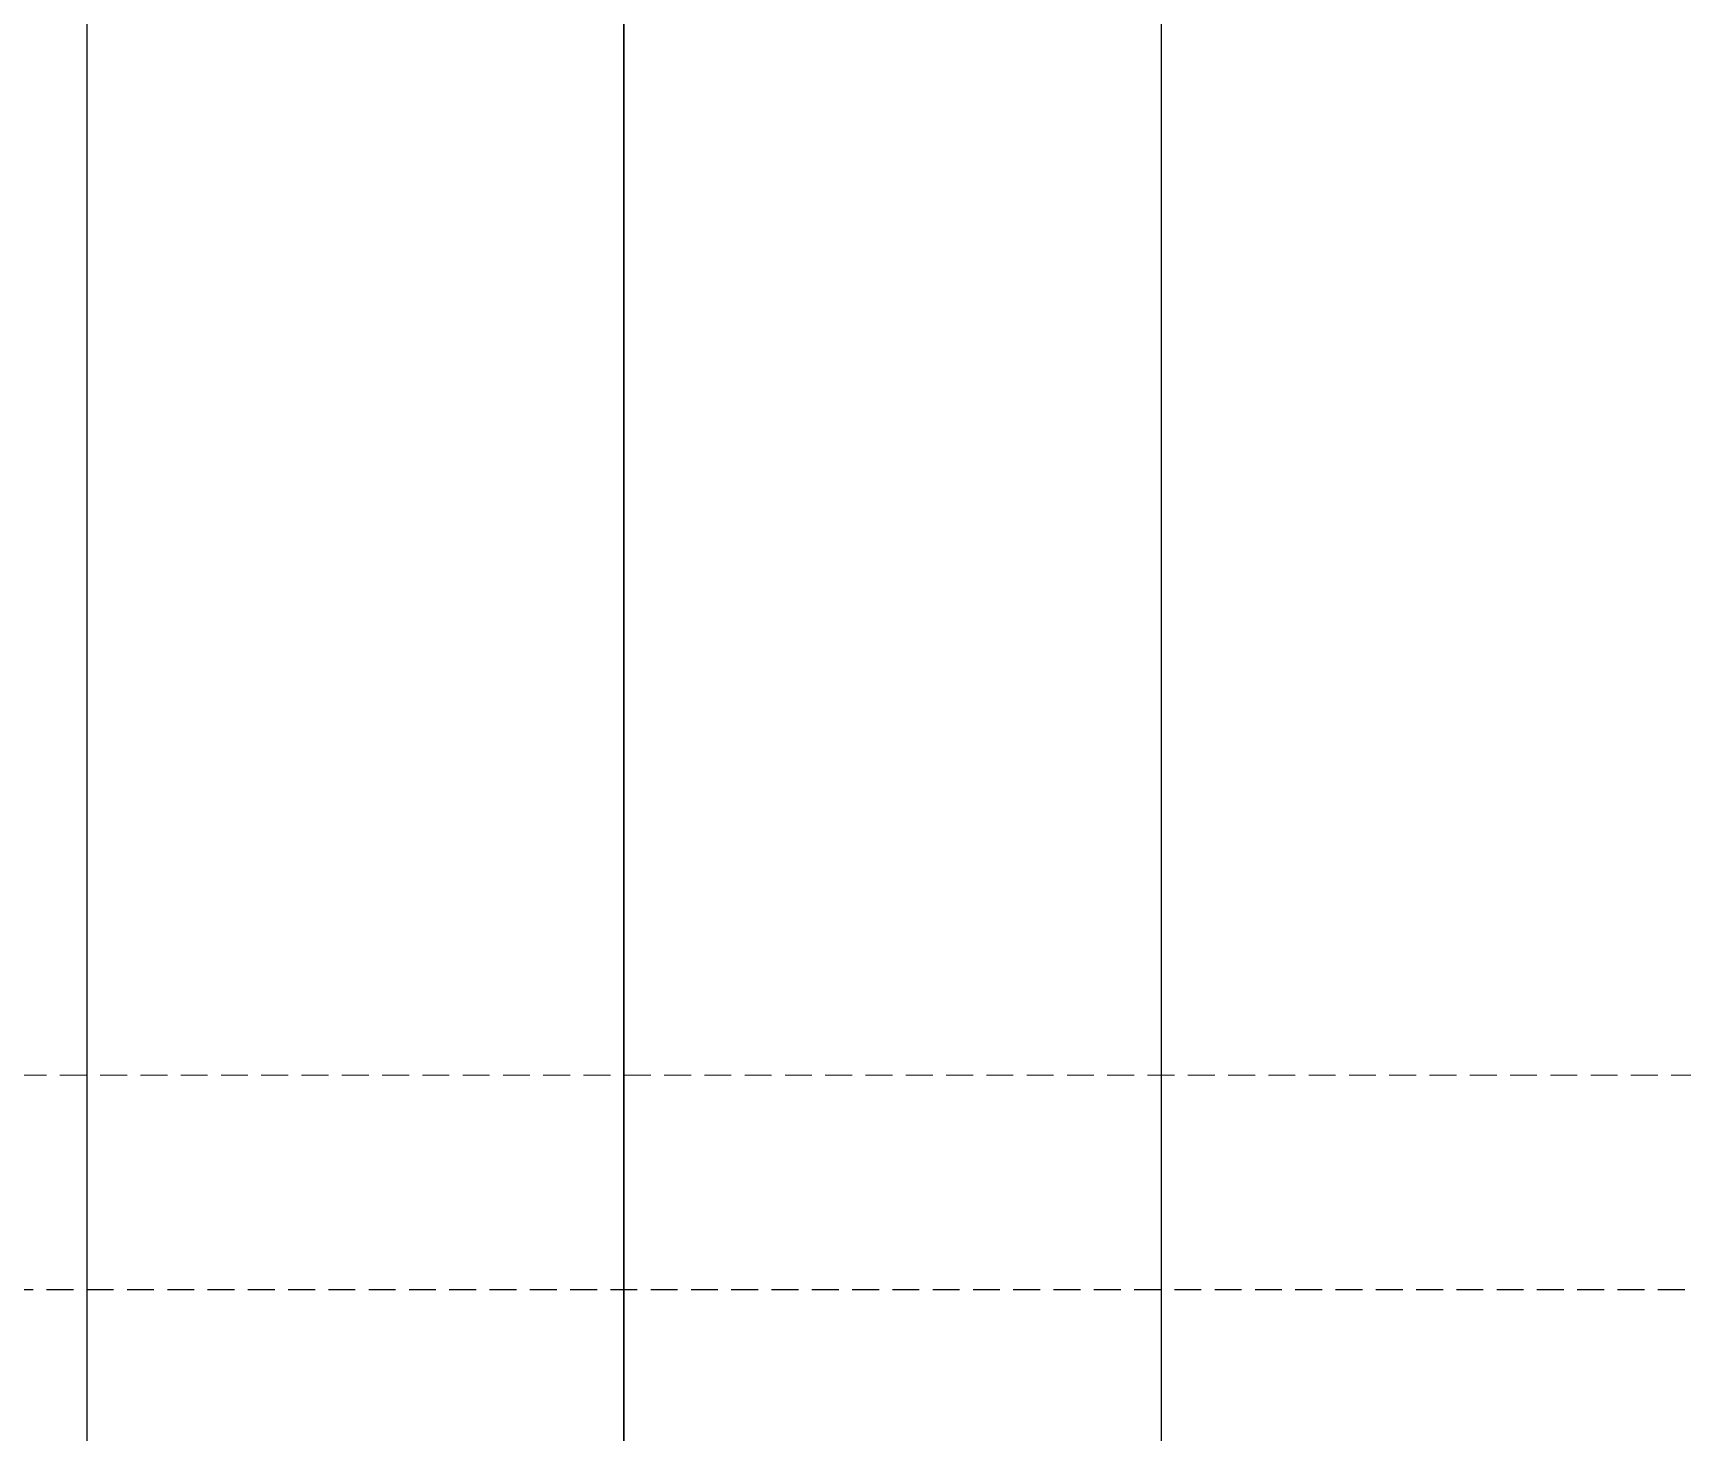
# Model space of a CAD drawing. Header units: millimetres. Extents: x -71336 to -35435, y -26189 to 22712.
# Drawn here: x -41144.1 to -41067.4, y -5488 to -5422.9 of the extents above; entities that cross this region are included whole.
import ezdxf

# ---------------------------------------------------------------- set-up
doc = ezdxf.new("R2010")
doc.units = ezdxf.units.MM
doc.linetypes.add('DASHED2', pattern=[0.375, 0.25, -0.125])
doc.layers.add('SC - Equipment', color=7, linetype='Continuous', lineweight=13)
doc.layers.add('SC - HDMI', color=192, linetype='Continuous')
doc.layers.add('SC - Xlines', color=252, linetype='Continuous', plot=False)

msp = doc.modelspace()

# ---------------------------------------------------------------- linework, layer by layer
at = {"color": 31, "linetype": 'DASHED2', "ltscale": 5}
msp.add_line((-40641.645, -5481.375), (-41241.645, -5481.375), dxfattribs=at)
at = {"layer": 'SC - Equipment', "color": 251, "linetype": 'DASHED2', "ltscale": 5, "true_color": 0x636466}
msp.add_lwpolyline([(-40934.144, -5361.375), (-41199.144, -5361.375), (-41199.145, -5471.375), (-40934.145, -5471.375)], close=True, dxfattribs=at)
at = {"layer": 'SC - HDMI', "ltscale": 5}
msp.add_lwpolyline([(-41068.145, -5511.375), (-41116.645, -5511.375), (-41116.645, -5406.375), (-41141.645, -5406.375)], dxfattribs=at)
at = {"layer": 'SC - Xlines', "ltscale": 5}
for points in [[(-41141.645, -4973.253), (-41141.645, -5649.498)], [(-41091.645, -4973.253), (-41091.645, -5649.498)]]:
    msp.add_lwpolyline(points, dxfattribs=at)
at = {"layer": 'SC - Xlines', "color": 250, "ltscale": 5}
msp.add_lwpolyline([(-41116.645, -4973.253), (-41116.645, -5649.498)], dxfattribs=at)

doc.saveas('drawing.dxf')
